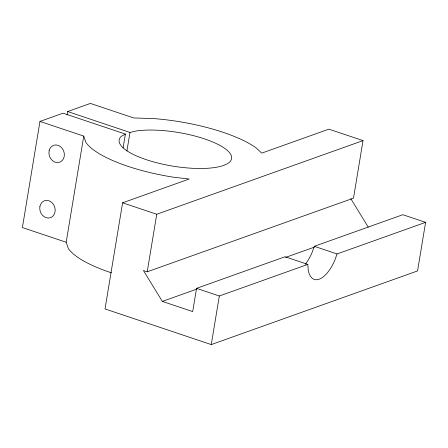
<?xml version="1.0" encoding="UTF-8"?>
<svg xmlns="http://www.w3.org/2000/svg" width="448" height="448" viewBox="0 0 448 448"><rect width="100%" height="100%" fill="white"/><g stroke="black" fill="none" stroke-linecap="round" stroke-linejoin="round"><path stroke-width="0.67" d="M123.11 147.874L125.39 134.086L63.062 113.176L39.973 121.419L22.4 227.556L66.181 242.245L68.415 248.724A93.206 27.871 9.4 0 0 111.446 272.815M67.077 114.985L67.648 111.541L90.395 103.421L133.739 117.958L153.311 118.558A93.206 27.871 9.4 0 1 256.004 147.773L261.738 153.126L328.882 129.153L363.031 140.61L353.506 198.156L147.218 271.802L143.422 270.53L162.344 301.409L192.702 311.59L196.543 288.355L285.057 256.754L307.826 264.393L308.213 269.965A30.066 13.602 -71.5 0 0 334.874 260.081L337.064 253.954L425.6 222.348L417.558 270.934L211.271 344.579L105.022 308.935L122.595 202.798L189.185 179.026L173.55 177.212A93.206 27.871 9.4 0 1 85.988 142.593L83.748 136.108L39.973 121.419M66.181 242.245L83.748 136.108M126.896 151.06L129.976 132.451L136.36 130.962A56.997 17.046 9.4 0 1 226.862 150.03A56.997 17.046 9.4 0 1 179.172 167.059A56.997 17.046 9.4 0 1 121.29 136.343L125.39 134.086M147.218 271.802L156.744 214.256L363.031 140.61M211.271 344.579L219.313 295.994L307.826 264.393M425.6 222.348L402.83 214.71L314.294 246.316L312.11 252.442A30.066 13.602 -71.5 0 1 305.211 264.37M162.344 301.409L196.616 289.173M285.589 257.41L314.586 247.055M67.648 111.541L129.976 132.451M314.294 246.316L337.064 253.954M122.595 202.798L156.744 214.256M196.543 288.355L219.313 295.994M350.801 198.666L368.267 227.17M49.134 150.814A8.977 7.543 70.4 0 0 58.867 162.456A8.977 7.543 70.4 0 0 61.93 148.053A8.977 7.543 70.4 0 0 49.134 150.814M39.878 206.662A8.977 7.543 70.4 0 0 50.047 217.801A8.977 7.543 70.4 0 0 52.472 203.162A8.977 7.543 70.4 0 0 39.878 206.662"/></g></svg>
